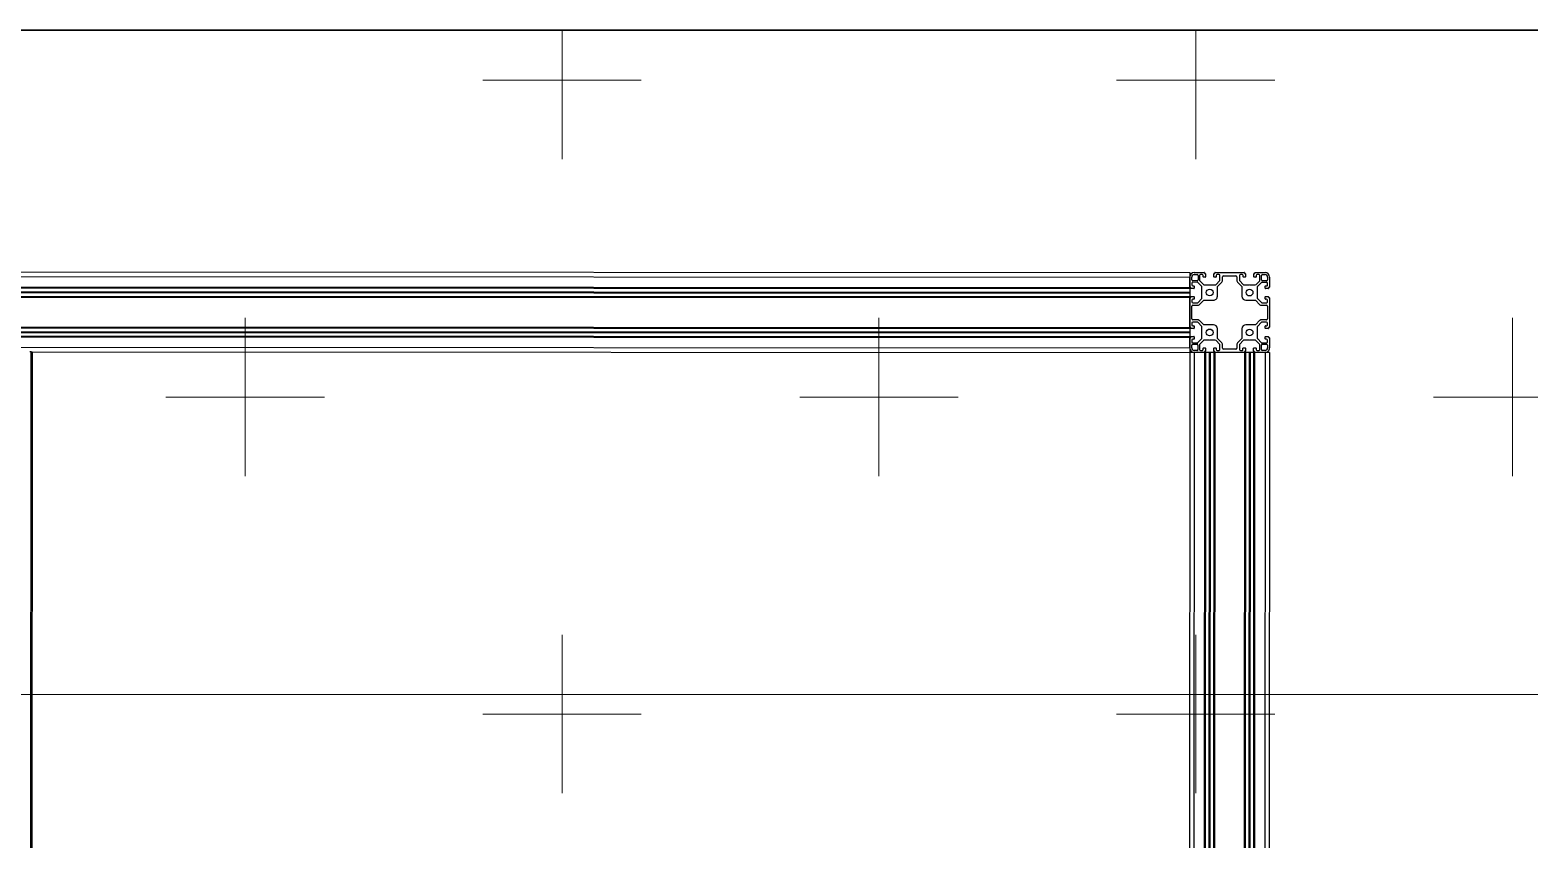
# Model space of a CAD drawing. Header units: millimetres. Extents: x 845401 to 948039, y 511594 to 550263.
# Drawn here: x 921817 to 923319, y 537327 to 538138 of the extents above; entities that cross this region are included whole.
import ezdxf

# ---------------------------------------------------------------- set-up
doc = ezdxf.new("R2010")
doc.units = ezdxf.units.MM
doc.layers.add('00', color=7, linetype='Continuous')
for name, color, linetype, lineweight in [('A-剖-0.10mm.......SECT-L01', 255, 'Continuous', 18), ('物流设备', 7, 'Continuous', 5), ('粗实线', 7, 'Continuous', 30)]:
    doc.layers.add(name, color=color, linetype=linetype, lineweight=lineweight)

# ---------------------------------------------------------------- blocks, each defined once
blk = doc.blocks.new('*U100551')
at = {"color": 2}
blk.add_lwpolyline([(0, 630), (3411, 630), (3411, 830), (0, 830)], close=True, dxfattribs=at)
for tag, p in [('设备编号', (485.2, 55.3)), ('设备高度', (489.7, -155.6))]:
    blk.add_attdef(tag, p, '', height=100)
at = {"flags": 1}
blk.add_attdef('设备类型', (12414.7, -37.1), '', height=100, dxfattribs=at)
blk = doc.blocks.new('装车区五面扫俯视图20210323')
at = {"color": 7, "linetype": 'Continuous', "lineweight": 25}
for p, q in [((142524, 86554.9), (145484, 86554.9)), ((142524, 86550.4), (145484, 86550.4)), ((145484, 86554.9), (145484, 86550.4)), ((145484, 86540.3), (145484, 86550.4)), ((145484, 86550.4), (145484, 86540)), ((145486, 86547.6), (145486, 86550.4)), ((145488.5, 86554.9), (145498.6, 86554.9)), ((145488.5, 86552.9), (145491.3, 86552.9)), ((145492.3, 86551.9), (145492.3, 86547.6)), ((145493.8, 86551.9), (145493.8, 86547)), ((145496.4, 86552.9), (145494.8, 86552.9)), ((145497.4, 86550.7), (145497.4, 86551.9)), ((145499.6, 86550.4), (145497.7, 86550.4)), ((145498.9, 86554.6), (145498.9, 86554.1)), ((145499.1, 86553.9), (145499.6, 86553.9)), ((145499.9, 86553.6), (145499.9, 86550.7)), ((145508.1, 86550.7), (145508.1, 86553.6)), ((145508.4, 86553.9), (145508.9, 86553.9)), ((145510.3, 86550.4), (145508.4, 86550.4)), ((145509.1, 86554.1), (145509.1, 86554.6)), ((145509.4, 86554.9), (145538.6, 86554.9)), ((145510.6, 86551.9), (145510.6, 86550.7)), ((145513.3, 86552.9), (145511.6, 86552.9)), ((145514.3, 86547), (145514.3, 86551.9)), ((145516.8, 86546.7), (145516.8, 86550.7)), ((145517.8, 86551.7), (145530.3, 86551.7)), ((145531.3, 86550.7), (145531.3, 86546.7)), ((145533.8, 86551.9), (145533.8, 86547)), ((145536.4, 86552.9), (145534.8, 86552.9)), ((145537.4, 86550.7), (145537.4, 86551.9)), ((145539.6, 86550.4), (145537.7, 86550.4)), ((145538.9, 86554.6), (145538.9, 86554.1)), ((145539.1, 86553.9), (145539.6, 86553.9)), ((145539.9, 86553.6), (145539.9, 86550.7)), ((145548.1, 86550.7), (145548.1, 86553.6)), ((145548.4, 86553.9), (145548.9, 86553.9)), ((145550.3, 86550.4), (145548.4, 86550.4)), ((145549.1, 86554.1), (145549.1, 86554.6)), ((145549.4, 86554.9), (145559.5, 86554.9)), ((145550.6, 86551.9), (145550.6, 86550.7)), ((145553.3, 86552.9), (145551.6, 86552.9)), ((145554.3, 86547), (145554.3, 86551.9)), ((145555.8, 86547.6), (145555.8, 86551.9)), ((145556.8, 86552.9), (145559.5, 86552.9)), ((145562, 86550.4), (145562, 86547.6)), ((145564, 86550.4), (145564, 86540.3)), ((142524, 86540), (145484, 86540)), ((142524, 86539), (145484, 86539)), ((142524, 86535.4), (145484, 86535.4)), ((142524, 86534.9), (145484, 86534.9)), ((145484, 86540), (145484, 86539)), ((145484, 86539), (145484, 86535.4)), ((145484, 86535.4), (145484, 86534.9)), ((145484, 86534.9), (145484, 86534.4)), ((145484.8, 86540), (145484.3, 86540)), ((145485, 86539.3), (145485, 86539.8)), ((145488.2, 86539), (145485.3, 86539)), ((145486, 86544.1), (145486, 86542.5)), ((145491.3, 86546.6), (145487, 86546.6)), ((145491.9, 86545.1), (145487, 86545.1)), ((145487, 86541.5), (145488.2, 86541.5)), ((145488.5, 86541.2), (145488.5, 86539.3)), ((145496.2, 86540.9), (145492.1, 86545.1)), ((145493.9, 86546.8), (145498, 86542.7)), ((145496.3, 86529.1), (145496.3, 86540.7)), ((145498.2, 86542.6), (145503.7, 86542.6)), ((145503.7, 86542.6), (145504, 86542.3)), ((145504, 86542.3), (145504.3, 86542.6)), ((145504.3, 86542.6), (145509.8, 86542.6)), ((145510.1, 86542.7), (145514.2, 86546.8)), ((145511.7, 86540.8), (145516.2, 86545.3)), ((145511.7, 86531.2), (145511.7, 86540.8)), ((145531.9, 86545.3), (145536.3, 86540.8)), ((145533.9, 86546.8), (145538, 86542.7)), ((145536.3, 86540.8), (145536.3, 86531.2)), ((145538.2, 86542.6), (145543.7, 86542.6)), ((145543.7, 86542.6), (145544, 86542.3)), ((145544, 86542.3), (145544.3, 86542.6)), ((145544.3, 86542.6), (145549.8, 86542.6)), ((145550.1, 86542.7), (145554.2, 86546.8)), ((145551.7, 86540.7), (145551.7, 86529.1)), ((145556, 86545.1), (145551.8, 86540.9)), ((145561, 86545.1), (145556.2, 86545.1)), ((145561, 86546.6), (145556.8, 86546.6)), ((145559.5, 86539.3), (145559.5, 86541.2)), ((145559.8, 86541.5), (145561, 86541.5)), ((145562.7, 86539), (145559.8, 86539)), ((145562, 86542.5), (145562, 86544.1)), ((145563, 86539.8), (145563, 86539.3)), ((145563.7, 86540), (145563.2, 86540)), ((142524, 86534.4), (145484, 86534.4)), ((142524, 86530.8), (145484, 86530.8)), ((142524, 86529.8), (145484, 86529.8)), ((145484, 86534.4), (145484, 86530.8)), ((145484, 86530.8), (145484, 86529.8)), ((145484, 86529.8), (145484, 86500)), ((145484, 86500.3), (145484, 86529.5)), ((145484.3, 86529.8), (145484.8, 86529.8)), ((145485, 86530), (145485, 86530.5)), ((145485.3, 86530.8), (145488.2, 86530.8)), ((145486, 86527.3), (145486, 86525.6)), ((145486.2, 86508.6), (145486.2, 86521.1)), ((145488.2, 86528.3), (145487, 86528.3)), ((145487, 86524.6), (145492, 86524.6)), ((145487.2, 86522.1), (145492.2, 86522.1)), ((145488.5, 86530.5), (145488.5, 86528.6)), ((145492, 86524.6), (145496.2, 86528.9)), ((145493.6, 86522.7), (145498.1, 86527.2)), ((145498.1, 86527.2), (145507.7, 86527.2)), ((145540.3, 86527.2), (145550, 86527.2)), ((145550, 86527.2), (145554.4, 86522.7)), ((145551.8, 86528.9), (145556.1, 86524.6)), ((145555.8, 86522.1), (145560.8, 86522.1)), ((145556.1, 86524.6), (145561, 86524.6)), ((145559.5, 86528.6), (145559.5, 86530.5)), ((145559.8, 86530.8), (145562.7, 86530.8)), ((145561, 86528.3), (145559.8, 86528.3)), ((145561.8, 86521.1), (145561.8, 86508.6)), ((145562, 86525.6), (145562, 86527.3)), ((145563, 86530.5), (145563, 86530)), ((145563.2, 86529.8), (145563.7, 86529.8)), ((145564, 86529.5), (145564, 86500.3)), ((145492, 86505.1), (145487, 86505.1)), ((145492.2, 86507.6), (145487.2, 86507.6)), ((145496.3, 86500.8), (145492, 86505.1)), ((145498.1, 86502.6), (145493.6, 86507.1)), ((145554.4, 86507.1), (145550, 86502.6)), ((145556.1, 86505.1), (145551.8, 86500.9)), ((145560.8, 86507.6), (145555.8, 86507.6)), ((145561, 86505.1), (145556.1, 86505.1)), ((142524, 86500), (145484, 86500)), ((142524, 86499), (145484, 86499)), ((142524, 86495.4), (145484, 86495.4)), ((142524, 86494.9), (145484, 86494.9)), ((142524, 86494.4), (145484, 86494.4)), ((142524, 86490.8), (145484, 86490.8)), ((142524, 86489.8), (145484, 86489.8)), ((145484, 86500), (145484, 86499)), ((145484, 86499), (145484, 86495.4)), ((145484, 86495.4), (145484, 86494.9)), ((145484, 86494.9), (145484, 86494.4)), ((145484, 86494.4), (145484, 86490.8)), ((145484, 86490.8), (145484, 86489.8)), ((145484, 86489.8), (145484, 86479.4)), ((145484, 86479.4), (145484, 86489.5)), ((145484.8, 86500), (145484.3, 86500)), ((145484.3, 86489.8), (145484.8, 86489.8)), ((145485, 86499.3), (145485, 86499.8)), ((145485, 86490), (145485, 86490.5)), ((145488.2, 86499), (145485.3, 86499)), ((145485.3, 86490.8), (145488.2, 86490.8)), ((145486, 86504.1), (145486, 86502.5)), ((145487, 86501.5), (145488.2, 86501.5)), ((145488.5, 86501.2), (145488.5, 86499.3)), ((145488.5, 86490.5), (145488.5, 86488.6)), ((145496.3, 86489), (145496.3, 86500.8)), ((145507.7, 86502.6), (145498.1, 86502.6)), ((145511.7, 86489), (145511.7, 86498.6)), ((145536.3, 86498.6), (145536.3, 86489)), ((145550, 86502.6), (145540.3, 86502.6)), ((145551.7, 86500.7), (145551.7, 86489.1)), ((145559.5, 86499.3), (145559.5, 86501.2)), ((145559.5, 86488.6), (145559.5, 86490.5)), ((145559.8, 86501.5), (145561, 86501.5)), ((145562.7, 86499), (145559.8, 86499)), ((145559.8, 86490.8), (145562.7, 86490.8)), ((145562, 86502.5), (145562, 86504.1)), ((145563, 86499.8), (145563, 86499.3)), ((145563, 86490.5), (145563, 86490)), ((145563.7, 86500), (145563.2, 86500)), ((145563.2, 86489.8), (145563.7, 86489.8)), ((145564, 86489.5), (145564, 86479.4)), ((142524, 86479.4), (145484, 86479.4)), ((144323.2, 86474.9), (144321.8, 86474.9)), ((144323.2, 84114.9), (144323.2, 86474.9)), ((144323.2, 86474.9), (144324, 86474.9)), ((144324, 86474.9), (145484, 86474.9)), ((144324, 86474.9), (144324, 84114.9)), ((145484, 86479.4), (145484, 86474.9)), ((145484, 86474.9), (145484, 84114.9)), ((145488.5, 86474.9), (145484, 86474.9)), ((145486, 86487.3), (145486, 86485.6)), ((145486, 86479.4), (145486, 86482.1)), ((145488.2, 86488.3), (145487, 86488.3)), ((145487, 86484.6), (145491.9, 86484.6)), ((145487, 86483.1), (145491.3, 86483.1)), ((145491.3, 86476.9), (145488.5, 86476.9)), ((145498.6, 86474.9), (145488.5, 86474.9)), ((145488.5, 86474.9), (145488.5, 84114.9)), ((145498.9, 86474.9), (145488.5, 86474.9)), ((145492.1, 86484.7), (145496.3, 86489)), ((145492.3, 86482.1), (145492.3, 86477.9)), ((145493.8, 86482.8), (145493.8, 86477.9)), ((145498, 86487.1), (145493.9, 86483)), ((145494.8, 86476.9), (145496.4, 86476.9)), ((145497.4, 86477.9), (145497.4, 86479.1)), ((145497.7, 86479.4), (145499.6, 86479.4)), ((145503.3, 86487.2), (145498.2, 86487.2)), ((145498.9, 86475.7), (145498.9, 86475.2)), ((145498.9, 86474.9), (145498.9, 84114.9)), ((145499.9, 86474.9), (145498.9, 86474.9)), ((145499.6, 86475.9), (145499.1, 86475.9)), ((145499.9, 86479.1), (145499.9, 86476.2)), ((145499.9, 86474.9), (145499.9, 84114.9)), ((145503.5, 86474.9), (145499.9, 86474.9)), ((145503.6, 86487.5), (145503.3, 86487.2)), ((145503.5, 86474.9), (145503.5, 84114.9)), ((145504, 86474.9), (145503.5, 86474.9)), ((145503.9, 86487.2), (145503.6, 86487.5)), ((145509.8, 86487.2), (145503.9, 86487.2)), ((145504, 86474.9), (145504, 84114.9)), ((145504.6, 86474.9), (145504, 86474.9)), ((145504.6, 86474.9), (145504.6, 84114.9)), ((145508.1, 86474.9), (145504.6, 86474.9)), ((145508.1, 86476.2), (145508.1, 86479.1)), ((145508.1, 86474.9), (145508.1, 84114.9)), ((145509.1, 86474.9), (145508.1, 86474.9)), ((145508.4, 86479.4), (145510.3, 86479.4)), ((145508.9, 86475.9), (145508.4, 86475.9)), ((145509.1, 86475.2), (145509.1, 86475.7)), ((145509.1, 86474.9), (145509.1, 84114.9)), ((145538.9, 86474.9), (145509.1, 86474.9)), ((145538.6, 86474.9), (145509.4, 86474.9)), ((145514.2, 86483), (145510.1, 86487.1)), ((145510.6, 86479.1), (145510.6, 86477.9)), ((145511.6, 86476.9), (145513.3, 86476.9)), ((145516.2, 86484.5), (145511.7, 86489)), ((145514.3, 86477.9), (145514.3, 86482.8)), ((145516.8, 86479.1), (145516.8, 86483.1)), ((145530.3, 86478.1), (145517.8, 86478.1)), ((145531.3, 86483.1), (145531.3, 86479.1)), ((145536.3, 86489), (145531.9, 86484.5)), ((145533.8, 86482.8), (145533.8, 86477.9)), ((145538, 86487.1), (145533.9, 86483)), ((145534.8, 86476.9), (145536.4, 86476.9)), ((145537.4, 86477.9), (145537.4, 86479.1)), ((145537.7, 86479.4), (145539.6, 86479.4)), ((145543.7, 86487.2), (145538.2, 86487.2)), ((145538.9, 86475.7), (145538.9, 86475.2)), ((145538.9, 86474.9), (145538.9, 84114.9)), ((145539.9, 86474.9), (145538.9, 86474.9)), ((145539.6, 86475.9), (145539.1, 86475.9)), ((145539.9, 86479.1), (145539.9, 86476.2)), ((145539.9, 86474.9), (145539.9, 84114.9)), ((145543.5, 86474.9), (145539.9, 86474.9)), ((145543.5, 86474.9), (145543.5, 84114.9)), ((145544, 86474.9), (145543.5, 86474.9)), ((145544, 86487.5), (145543.7, 86487.2)), ((145544.3, 86487.2), (145544, 86487.5)), ((145544, 86474.9), (145544, 84114.9)), ((145544.6, 86474.9), (145544, 86474.9)), ((145549.8, 86487.2), (145544.3, 86487.2)), ((145544.6, 86474.9), (145544.6, 84114.9)), ((145548.1, 86474.9), (145544.6, 86474.9)), ((145548.1, 86476.2), (145548.1, 86479.1)), ((145548.1, 86474.9), (145548.1, 84114.9)), ((145549.1, 86474.9), (145548.1, 86474.9)), ((145548.4, 86479.4), (145550.3, 86479.4)), ((145548.9, 86475.9), (145548.4, 86475.9)), ((145549.1, 86475.2), (145549.1, 86475.7)), ((145549.1, 86474.9), (145549.1, 84114.9)), ((145559.5, 86474.9), (145549.1, 86474.9)), ((145559.5, 86474.9), (145549.4, 86474.9)), ((145554.2, 86483), (145550.1, 86487.1)), ((145550.6, 86479.1), (145550.6, 86477.9)), ((145551.6, 86476.9), (145553.3, 86476.9)), ((145551.8, 86488.9), (145556, 86484.7)), ((145554.3, 86477.9), (145554.3, 86482.8)), ((145555.8, 86477.9), (145555.8, 86482.1)), ((145556.2, 86484.6), (145561, 86484.6)), ((145556.8, 86483.1), (145561, 86483.1)), ((145559.5, 86476.9), (145556.8, 86476.9)), ((145559.5, 86474.9), (145559.5, 84114.9)), ((145564, 86474.9), (145559.5, 86474.9)), ((145561, 86488.3), (145559.8, 86488.3)), ((145562, 86485.6), (145562, 86487.3)), ((145562, 86482.1), (145562, 86479.4)), ((145564, 86474.9), (145564, 84114.9))]:
    blk.add_line(p, q, dxfattribs=at)
for centre in [(145504, 86534.9), (145544, 86534.9), (145504, 86494.9), (145544, 86494.9)]:
    blk.add_circle(centre, 3.4, dxfattribs=at)
for centre, radius, start, end in [((145488.5, 86550.4), 4.5, 90, 180), ((145488.5, 86550.4), 2.5, 90, 180), ((145491.3, 86551.9), 1, 0, 90), ((145494.8, 86551.9), 1, 90, 180), ((145496.4, 86551.9), 1, 0, 90), ((145497.7, 86550.7), 0.3, 180, 270), ((145498.6, 86554.6), 0.3, 0, 90), ((145499.1, 86554.1), 0.2, 180, 270), ((145499.6, 86553.6), 0.3, 0, 90), ((145499.6, 86550.7), 0.3, 270, 0), ((145508.4, 86553.6), 0.3, 90, 180), ((145508.4, 86550.7), 0.3, 180, 270), ((145508.9, 86554.1), 0.2, 270, 0), ((145509.4, 86554.6), 0.3, 90, 180), ((145510.3, 86550.7), 0.3, 270, 0), ((145511.6, 86551.9), 1, 90, 180), ((145513.3, 86551.9), 1, 0, 90), ((145517.8, 86550.7), 1, 90, 180), ((145530.3, 86550.7), 1, 0, 90), ((145534.8, 86551.9), 1, 90, 180), ((145536.4, 86551.9), 1, 0, 90), ((145537.7, 86550.7), 0.3, 180, 270), ((145538.6, 86554.6), 0.3, 0, 90), ((145539.1, 86554.1), 0.2, 180, 270), ((145539.6, 86553.6), 0.3, 0, 90), ((145539.6, 86550.7), 0.3, 270, 0), ((145548.4, 86553.6), 0.3, 90, 180), ((145548.4, 86550.7), 0.3, 180, 270), ((145548.9, 86554.1), 0.2, 270, 0), ((145549.4, 86554.6), 0.3, 90, 180), ((145550.3, 86550.7), 0.3, 270, 0), ((145551.6, 86551.9), 1, 90, 180), ((145553.3, 86551.9), 1, 0, 90), ((145556.8, 86551.9), 1, 90, 180), ((145559.5, 86550.4), 4.5, 0, 90), ((145559.5, 86550.4), 2.5, 0, 90), ((145484.3, 86540.3), 0.3, 180, 270), ((145484.8, 86539.8), 0.2, 0, 90), ((145485.3, 86539.3), 0.3, 180, 270), ((145487, 86547.6), 1, 180, 270), ((145487, 86544.1), 1, 90, 180), ((145487, 86542.5), 1, 180, 270), ((145488.2, 86541.2), 0.3, 0, 90), ((145488.2, 86539.3), 0.3, 270, 0), ((145491.3, 86547.6), 1, 270, 0), ((145491.9, 86544.8), 0.3, 45, 90), ((145494.1, 86547), 0.3, 180, 225), ((145496, 86540.7), 0.3, 0, 45), ((145498.2, 86542.9), 0.3, 225, 270), ((145509.8, 86542.9), 0.3, 270, 315), ((145514, 86547), 0.3, 315, 0), ((145514.8, 86546.7), 2, 315, 0), ((145533.3, 86546.7), 2, 180, 225), ((145534.1, 86547), 0.3, 180, 225), ((145538.2, 86542.9), 0.3, 225, 270), ((145549.8, 86542.9), 0.3, 270, 315), ((145552, 86540.7), 0.3, 135, 180), ((145554, 86547), 0.3, 315, 0), ((145556.8, 86547.6), 1, 180, 270), ((145556.2, 86544.8), 0.3, 90, 135), ((145559.8, 86541.2), 0.3, 90, 180), ((145559.8, 86539.3), 0.3, 180, 270), ((145561, 86547.6), 1, 270, 0), ((145561, 86544.1), 1, 0, 90), ((145561, 86542.5), 1, 270, 0), ((145562.7, 86539.3), 0.3, 270, 0), ((145563.2, 86539.8), 0.2, 90, 180), ((145563.7, 86540.3), 0.3, 270, 0), ((145484.3, 86529.5), 0.3, 90, 180), ((145484.8, 86530), 0.2, 270, 0), ((145485.3, 86530.5), 0.3, 90, 180), ((145487, 86527.3), 1, 90, 180), ((145487, 86525.6), 1, 180, 270), ((145487.2, 86521.1), 1, 90, 180), ((145488.2, 86530.5), 0.3, 0, 90), ((145488.2, 86528.6), 0.3, 270, 0), ((145492.2, 86524.1), 2, 270, 315), ((145496, 86529.1), 0.3, 315, 0), ((145507.7, 86531.2), 4, 270, 0), ((145540.3, 86531.2), 4, 180, 270), ((145552, 86529.1), 0.3, 180, 225), ((145555.8, 86524.1), 2, 225, 270), ((145559.8, 86530.5), 0.3, 90, 180), ((145559.8, 86528.6), 0.3, 180, 270), ((145560.8, 86521.1), 1, 0, 90), ((145561, 86527.3), 1, 0, 90), ((145561, 86525.6), 1, 270, 0), ((145562.7, 86530.5), 0.3, 0, 90), ((145563.2, 86530), 0.2, 180, 270), ((145563.7, 86529.5), 0.3, 0, 90), ((145487, 86504.1), 1, 90, 180), ((145487.2, 86508.6), 1, 180, 270), ((145492.2, 86505.6), 2, 45, 90), ((145555.8, 86505.6), 2, 90, 135), ((145560.8, 86508.6), 1, 270, 0), ((145561, 86504.1), 1, 0, 90), ((145484.3, 86500.3), 0.3, 180, 270), ((145484.3, 86489.5), 0.3, 90, 180), ((145484.8, 86499.8), 0.2, 0, 90), ((145484.8, 86490), 0.2, 270, 0), ((145485.3, 86499.3), 0.3, 180, 270), ((145485.3, 86490.5), 0.3, 90, 180), ((145487, 86502.5), 1, 180, 270), ((145488.2, 86501.2), 0.3, 0, 90), ((145488.2, 86499.3), 0.3, 270, 0), ((145488.2, 86490.5), 0.3, 0, 90), ((145507.7, 86498.6), 4, 0, 90), ((145540.3, 86498.6), 4, 90, 180), ((145552, 86500.7), 0.3, 135, 180), ((145559.8, 86501.2), 0.3, 90, 180), ((145559.8, 86499.3), 0.3, 180, 270), ((145559.8, 86490.5), 0.3, 90, 180), ((145561, 86502.5), 1, 270, 0), ((145562.7, 86499.3), 0.3, 270, 0), ((145562.7, 86490.5), 0.3, 0, 90), ((145563.2, 86499.8), 0.2, 90, 180), ((145563.2, 86490), 0.2, 180, 270), ((145563.7, 86500.3), 0.3, 270, 0), ((145563.7, 86489.5), 0.3, 0, 90), ((145488.5, 86479.4), 4.5, 180, 270), ((145487, 86487.3), 1, 90, 180), ((145487, 86485.6), 1, 180, 270), ((145487, 86482.1), 1, 90, 180), ((145488.5, 86479.4), 2.5, 180, 270), ((145488.2, 86488.6), 0.3, 270, 0), ((145491.3, 86482.1), 1, 0, 90), ((145491.3, 86477.9), 1, 270, 0), ((145491.9, 86484.9), 0.3, 270, 315), ((145494.1, 86482.8), 0.3, 135, 180), ((145494.8, 86477.9), 1, 180, 270), ((145496.4, 86477.9), 1, 270, 0), ((145497.7, 86479.1), 0.3, 90, 180), ((145498.2, 86486.9), 0.3, 90, 135), ((145498.6, 86475.2), 0.3, 270, 0), ((145499.1, 86475.7), 0.2, 90, 180), ((145499.6, 86479.1), 0.3, 0, 90), ((145499.6, 86476.2), 0.3, 270, 0), ((145508.4, 86479.1), 0.3, 90, 180), ((145508.4, 86476.2), 0.3, 180, 270), ((145508.9, 86475.7), 0.2, 0, 90), ((145509.4, 86475.2), 0.3, 180, 270), ((145509.8, 86486.9), 0.3, 45, 90), ((145510.3, 86479.1), 0.3, 0, 90), ((145511.6, 86477.9), 1, 180, 270), ((145513.3, 86477.9), 1, 270, 0), ((145514, 86482.8), 0.3, 0, 45), ((145514.8, 86483.1), 2, 0, 45), ((145517.8, 86479.1), 1, 180, 270), ((145530.3, 86479.1), 1, 270, 0), ((145533.3, 86483.1), 2, 135, 180), ((145534.1, 86482.8), 0.3, 135, 180), ((145534.8, 86477.9), 1, 180, 270), ((145536.4, 86477.9), 1, 270, 0), ((145537.7, 86479.1), 0.3, 90, 180), ((145538.2, 86486.9), 0.3, 90, 135), ((145538.6, 86475.2), 0.3, 270, 0), ((145539.1, 86475.7), 0.2, 90, 180), ((145539.6, 86479.1), 0.3, 0, 90), ((145539.6, 86476.2), 0.3, 270, 0), ((145548.4, 86479.1), 0.3, 90, 180), ((145548.4, 86476.2), 0.3, 180, 270), ((145548.9, 86475.7), 0.2, 0, 90), ((145549.4, 86475.2), 0.3, 180, 270), ((145549.8, 86486.9), 0.3, 45, 90), ((145550.3, 86479.1), 0.3, 0, 90), ((145551.6, 86477.9), 1, 180, 270), ((145552, 86489.1), 0.3, 180, 225), ((145553.3, 86477.9), 1, 270, 0), ((145554, 86482.8), 0.3, 0, 45), ((145556.8, 86482.1), 1, 90, 180), ((145556.8, 86477.9), 1, 180, 270), ((145556.2, 86484.9), 0.3, 225, 270), ((145559.8, 86488.6), 0.3, 180, 270), ((145559.5, 86479.4), 4.5, 270, 0), ((145559.5, 86479.4), 2.5, 270, 0), ((145561, 86487.3), 1, 0, 90), ((145561, 86485.6), 1, 270, 0), ((145561, 86482.1), 1, 0, 90)]:
    blk.add_arc(centre, radius, start, end, dxfattribs=at)
blk = doc.blocks.new('C线')
at = {"color": 4, "rotation": 359.9712527628268}
blk.add_blockref('装车区五面扫俯视图20210323', (859321.4, 390250.7, 12.7), dxfattribs=at)
at = {"layer": '物流设备', "color": 0}
blk.add_blockref('*U100551', (1003375, 475479.9, 12.7), dxfattribs=at)
blk = doc.blocks.new('BC线平台')
at = {"layer": 'A-剖-0.10mm.......SECT-L01'}
h = blk.add_hatch(dxfattribs=at)
h.set_pattern_fill('CROSS', color=2, scale=50)
h.set_pattern_definition([(0, (691447.87, 341554.85), (317.5, 317.5), [158.75, -476.25]), (90, (691527.24, 341475.47), (-317.5, 317.5), [158.75, -476.25])])
h.paths.add_polyline_path([(791174.1, 370096.4), (802932, 370096.4), (802932, 366396.4), (791174.1, 366396.4)])
at = {"layer": '粗实线', "elevation": 1}
blk.add_lwpolyline([(791174.1, 370096.4), (802932, 370096.4), (802932, 366396.4), (791174.1, 366396.4)], close=True, dxfattribs=at)

msp = doc.modelspace()

# ---------------------------------------------------------------- block references
at = {"layer": '00'}
for name, p in [('BC线平台', (120688.3, 168041.3, -1)), ('C线', (-81869.8, 61162.2))]:
    msp.add_blockref(name, p, dxfattribs=at)

doc.saveas('drawing.dxf')
